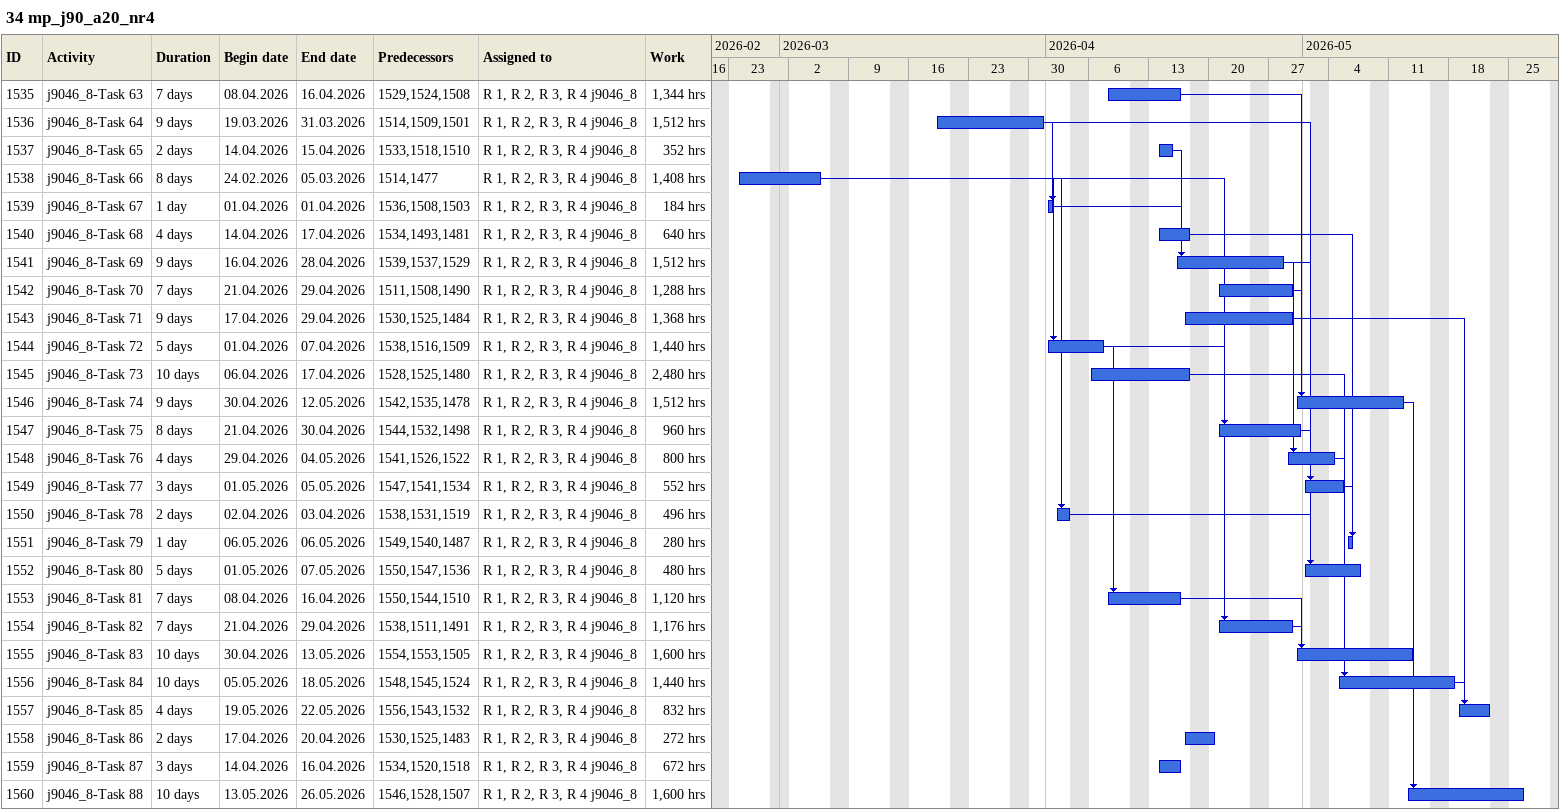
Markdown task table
34 mp_j90_a20_nr4

| ID | Task | Duration | Start | Finish | Predecessors | Resources | Work (h) |
|---|---|---|---|---|---|---|---|
| 1535 | j9046_8-Task 63 | 7d | 2026-04-08 | 2026-04-16 | 1529, 1524, 1508 | R 1, R 2, R 3, R 4 j9046_8 | 1344 |
| 1536 | j9046_8-Task 64 | 9d | 2026-03-19 | 2026-03-31 | 1514, 1509, 1501 | R 1, R 2, R 3, R 4 j9046_8 | 1512 |
| 1537 | j9046_8-Task 65 | 2d | 2026-04-14 | 2026-04-15 | 1533, 1518, 1510 | R 1, R 2, R 3, R 4 j9046_8 | 352 |
| 1538 | j9046_8-Task 66 | 8d | 2026-02-24 | 2026-03-05 | 1514, 1477 | R 1, R 2, R 3, R 4 j9046_8 | 1408 |
| 1539 | j9046_8-Task 67 | 1d | 2026-04-01 | 2026-04-01 | 1536, 1508, 1503 | R 1, R 2, R 3, R 4 j9046_8 | 184 |
| 1540 | j9046_8-Task 68 | 4d | 2026-04-14 | 2026-04-17 | 1534, 1493, 1481 | R 1, R 2, R 3, R 4 j9046_8 | 640 |
| 1541 | j9046_8-Task 69 | 9d | 2026-04-16 | 2026-04-28 | 1539, 1537, 1529 | R 1, R 2, R 3, R 4 j9046_8 | 1512 |
| 1542 | j9046_8-Task 70 | 7d | 2026-04-21 | 2026-04-29 | 1511, 1508, 1490 | R 1, R 2, R 3, R 4 j9046_8 | 1288 |
| 1543 | j9046_8-Task 71 | 9d | 2026-04-17 | 2026-04-29 | 1530, 1525, 1484 | R 1, R 2, R 3, R 4 j9046_8 | 1368 |
| 1544 | j9046_8-Task 72 | 5d | 2026-04-01 | 2026-04-07 | 1538, 1516, 1509 | R 1, R 2, R 3, R 4 j9046_8 | 1440 |
| 1545 | j9046_8-Task 73 | 10d | 2026-04-06 | 2026-04-17 | 1528, 1525, 1480 | R 1, R 2, R 3, R 4 j9046_8 | 2480 |
| 1546 | j9046_8-Task 74 | 9d | 2026-04-30 | 2026-05-12 | 1542, 1535, 1478 | R 1, R 2, R 3, R 4 j9046_8 | 1512 |
| 1547 | j9046_8-Task 75 | 8d | 2026-04-21 | 2026-04-30 | 1544, 1532, 1498 | R 1, R 2, R 3, R 4 j9046_8 | 960 |
| 1548 | j9046_8-Task 76 | 4d | 2026-04-29 | 2026-05-04 | 1541, 1526, 1522 | R 1, R 2, R 3, R 4 j9046_8 | 800 |
| 1549 | j9046_8-Task 77 | 3d | 2026-05-01 | 2026-05-05 | 1547, 1541, 1534 | R 1, R 2, R 3, R 4 j9046_8 | 552 |
| 1550 | j9046_8-Task 78 | 2d | 2026-04-02 | 2026-04-03 | 1538, 1531, 1519 | R 1, R 2, R 3, R 4 j9046_8 | 496 |
| 1551 | j9046_8-Task 79 | 1d | 2026-05-06 | 2026-05-06 | 1549, 1540, 1487 | R 1, R 2, R 3, R 4 j9046_8 | 280 |
| 1552 | j9046_8-Task 80 | 5d | 2026-05-01 | 2026-05-07 | 1550, 1547, 1536 | R 1, R 2, R 3, R 4 j9046_8 | 480 |
| 1553 | j9046_8-Task 81 | 7d | 2026-04-08 | 2026-04-16 | 1550, 1544, 1510 | R 1, R 2, R 3, R 4 j9046_8 | 1120 |
| 1554 | j9046_8-Task 82 | 7d | 2026-04-21 | 2026-04-29 | 1538, 1511, 1491 | R 1, R 2, R 3, R 4 j9046_8 | 1176 |
| 1555 | j9046_8-Task 83 | 10d | 2026-04-30 | 2026-05-13 | 1554, 1553, 1505 | R 1, R 2, R 3, R 4 j9046_8 | 1600 |
| 1556 | j9046_8-Task 84 | 10d | 2026-05-05 | 2026-05-18 | 1548, 1545, 1524 | R 1, R 2, R 3, R 4 j9046_8 | 1440 |
| 1557 | j9046_8-Task 85 | 4d | 2026-05-19 | 2026-05-22 | 1556, 1543, 1532 | R 1, R 2, R 3, R 4 j9046_8 | 832 |
| 1558 | j9046_8-Task 86 | 2d | 2026-04-17 | 2026-04-20 | 1530, 1525, 1483 | R 1, R 2, R 3, R 4 j9046_8 | 272 |
| 1559 | j9046_8-Task 87 | 3d | 2026-04-14 | 2026-04-16 | 1534, 1520, 1518 | R 1, R 2, R 3, R 4 j9046_8 | 672 |
| 1560 | j9046_8-Task 88 | 10d | 2026-05-13 | 2026-05-26 | 1546, 1528, 1507 | R 1, R 2, R 3, R 4 j9046_8 | 1600 |
